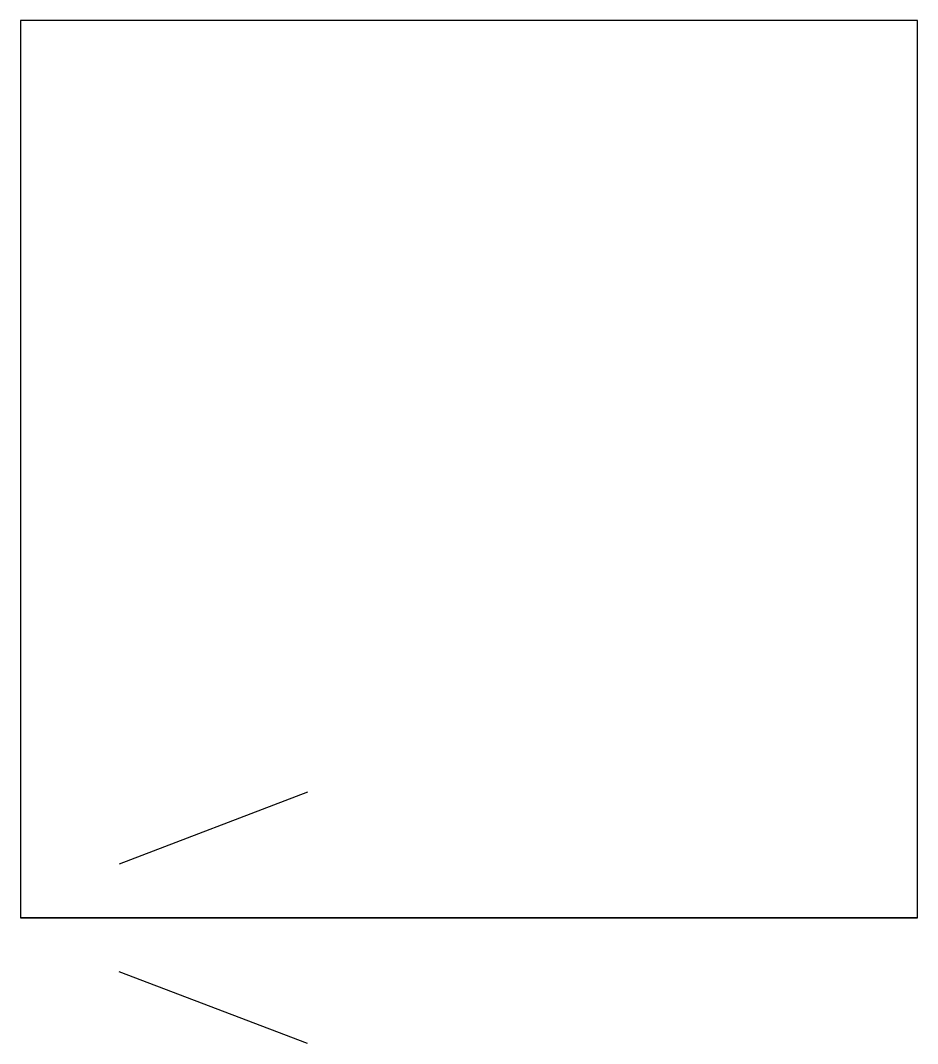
# Model space of a CAD drawing. Header units: millimetres. Extents: x 0 to 100, y -14 to 100.
import ezdxf

# ---------------------------------------------------------------- set-up
doc = ezdxf.new("R2010")
doc.units = ezdxf.units.MM

msp = doc.modelspace()

# ---------------------------------------------------------------- linework, layer by layer
at = {"color": 3}
for p, q in [((100, 100), (0, 100)), ((0, 100), (0, 0)), ((100, 0), (100, 100)), ((0, 0), (100, 0))]:
    msp.add_line(p, q, dxfattribs=at)
msp.add_line((32, 14, 4), (11, 6, 21))
at = {"color": 5}
msp.add_line((32, 14, -4), (11, 6, -21), dxfattribs=at)
at = {"color": 1}
for p, q in [((0, 0), (0, 0, 100)), ((0, 0, 100), (100, 0, 100)), ((100, 0), (0, 0)), ((100, 0, 100), (100, 0))]:
    msp.add_line(p, q, dxfattribs=at)
at = {"color": 6}
msp.add_line((32, -14, 4), (11, -6, 21), dxfattribs=at)

doc.saveas('drawing.dxf')
